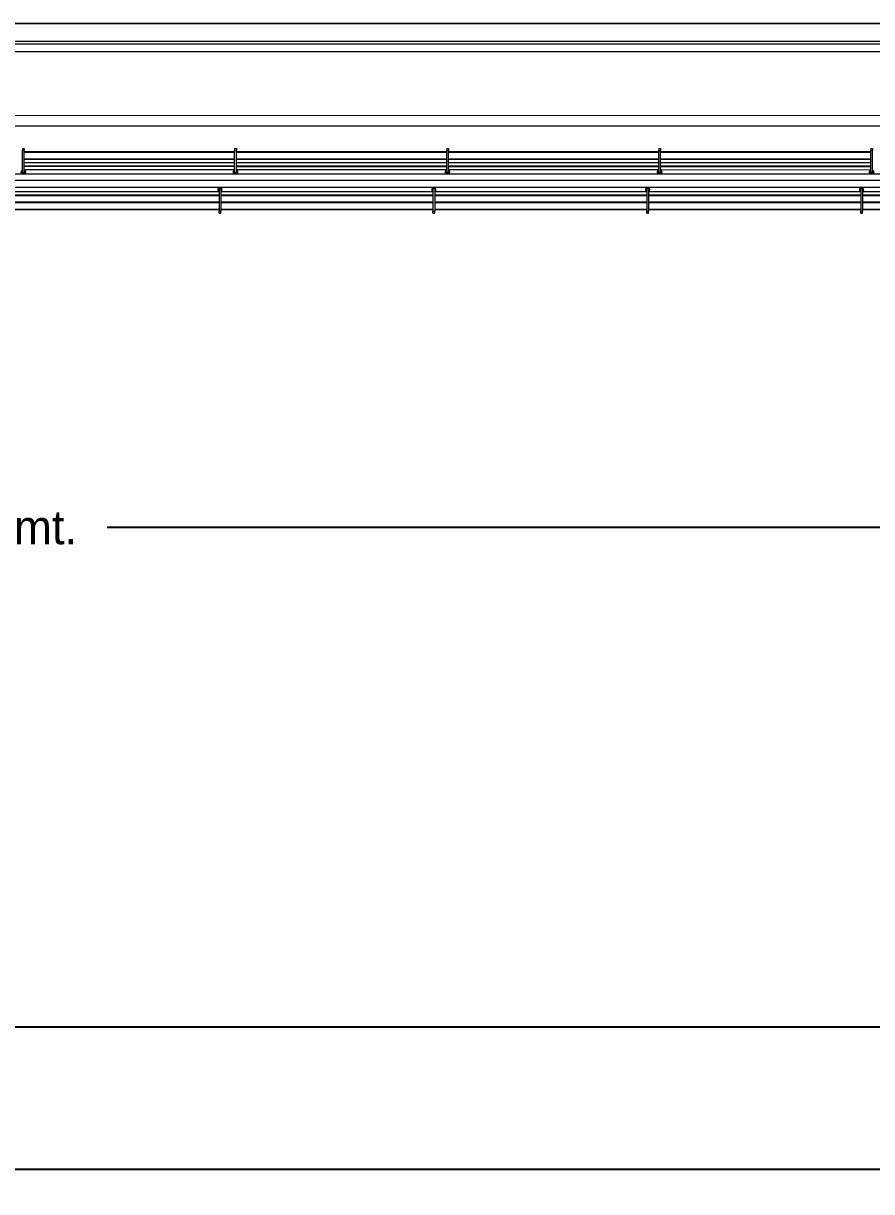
# Model space of a CAD drawing. Header units: metres. Extents: x -55 to 260, y -121 to 64.
# Drawn here: x 41.52 to 53.47, y -115.42 to -98.96 of the extents above; entities that cross this region are included whole.
import ezdxf

# ---------------------------------------------------------------- set-up
doc = ezdxf.new("R2010")
doc.units = ezdxf.units.M
for name, color, linetype, lineweight in [('0-1', 7, 'Continuous', 5), ('31COTAS', 1, 'Continuous', 5), ('46BANQ-1', 253, 'Continuous', 5), ('55BARANDAL-1', 253, 'Continuous', 5), ('70LINEA-1', 254, 'Continuous', 5), ('70LINEA-6', 253, 'Continuous', 5)]:
    doc.layers.add(name, color=color, linetype=linetype, lineweight=lineweight)
doc.dimstyles.get("Standard").update_dxf_attribs({"dimtxt": 0.48, "dimasz": 0.18, "dimexe": 0, "dimexo": 0, "dimgap": 0.09, "dimtad": 0, "dimtih": 1, "dimtoh": 1, "dimdec": 3, "dimzin": 0, "dimdsep": 46, "dimtxsty": 'Standard', "dimcen": 0.09, "dimadec": 0, "dimazin": 0, "dimtfac": 1, "dimtdec": 4, "dimtofl": 0, "dimtmove": 0, "dimatfit": 3, "dimfxl": 1, "dimtolj": 1, "dimtzin": 0, "dimarcsym": 0})

# ---------------------------------------------------------------- blocks, each defined once
blk = doc.blocks.new('Railing - Wire Post - Chainlink 2-V309-A1 _ A700')
at = {"layer": '55BARANDAL-1'}
for p, q in [((-0.331, 0.012), (-0.323, 0.012)), ((-0.331, 0.012), (-0.331, -0.013)), ((-0.323, 0.012), (-0.317, 0.012)), ((-0.317, 0.012), (-0.311, 0.012)), ((-0.311, 0.012), (-0.304, 0.012)), ((-0.304, 0.012), (-0.304, -0.013)), ((0.013, 0.012), (-0.304, 0.012)), ((0.013, -0.013), (0.013, 0.012)), ((-0.331, -0.013), (-0.323, -0.013)), ((-0.323, -0.013), (-0.317, -0.013)), ((-0.317, -0.013), (-0.311, -0.013)), ((-0.311, -0.013), (-0.304, -0.013)), ((0.013, -0.013), (-0.304, -0.013))]:
    blk.add_line(p, q, dxfattribs=at)
for radius, start, end in [(0.0301, 206.3748, 2.2872), (0.0301, 206.3748, 2.2872), (0.0301, 2.2872, 148.7371), (0.0301, 2.2872, 148.7371), (0.0251, 45, 150), (0.0251, 45, 150), (0.0251, 90, 148.3274), (0.0251, 270, 90), (0.0251, 0, 44.9925), (0.0251, 0, 44.9925), (0.0251, 315.0075, 0), (0.0251, 315.0075, 0), (0.0301, 336.2817, 2.2872), (0.0301, 336.2817, 2.2872), (0.0301, 336.2817, 2.2872), (0.0301, 336.2817, 2.2872), (0.0301, 336.2817, 2.2872), (0.0301, 336.2817, 2.2872), (0.0301, 336.2817, 2.2872), (0.0301, 336.2817, 2.2872), (0.0301, 336.2817, 2.2872), (0.0301, 336.2817, 2.2872), (0.0301, 2.2872, 16.9322), (0.0301, 2.2872, 16.9322), (0.0301, 2.2872, 16.9322), (0.0301, 2.2872, 16.9322), (0.0301, 2.2872, 16.9322), (0.0301, 2.2872, 16.9322), (0.0301, 2.2872, 16.9322), (0.0301, 2.2872, 16.9322), (0.0301, 2.2872, 16.9322), (0.0301, 2.2872, 16.9322), (0.0251, 210, 315), (0.0251, 210, 315), (0.0251, 211.6726, 270)]:
    blk.add_arc((0, 0), radius, start, end, dxfattribs=at)
blk = doc.blocks.new('Railing - Wire Post - Chainlink 2-V310-A1 _ A700')
at = {"layer": '55BARANDAL-1'}
for p, q in [((-0.331, 0.012), (-0.323, 0.012)), ((-0.331, 0.012), (-0.331, -0.013)), ((-0.323, 0.012), (-0.317, 0.012)), ((-0.317, 0.012), (-0.311, 0.012)), ((-0.311, 0.012), (-0.304, 0.012)), ((-0.304, 0.012), (-0.304, -0.013)), ((0.013, 0.012), (-0.304, 0.012)), ((0.013, -0.013), (0.013, 0.012)), ((-0.331, -0.013), (-0.323, -0.013)), ((-0.323, -0.013), (-0.317, -0.013)), ((-0.317, -0.013), (-0.311, -0.013)), ((-0.311, -0.013), (-0.304, -0.013)), ((0.013, -0.013), (-0.304, -0.013))]:
    blk.add_line(p, q, dxfattribs=at)
for radius, start, end in [(0.0301, 206.3748, 2.2872), (0.0301, 206.3748, 2.2872), (0.0301, 2.2872, 148.7371), (0.0301, 2.2872, 148.7371), (0.0251, 45, 150), (0.0251, 45, 150), (0.0251, 90, 148.3274), (0.0251, 270, 90), (0.0251, 0, 44.9925), (0.0251, 0, 44.9925), (0.0251, 315.0075, 0), (0.0251, 315.0075, 0), (0.0301, 336.2062, 2.2872), (0.0301, 336.2062, 2.2872), (0.0301, 336.2062, 2.2872), (0.0301, 336.2062, 2.2872), (0.0301, 336.2062, 2.2872), (0.0301, 336.2062, 2.2872), (0.0301, 336.2062, 2.2872), (0.0301, 336.2062, 2.2872), (0.0301, 336.2062, 2.2872), (0.0301, 336.2062, 2.2872), (0.0301, 2.2872, 16.9322), (0.0301, 2.2872, 16.9322), (0.0301, 2.2872, 16.9322), (0.0301, 2.2872, 16.9322), (0.0301, 2.2872, 16.9322), (0.0301, 2.2872, 16.9322), (0.0301, 2.2872, 16.9322), (0.0301, 2.2872, 16.9322), (0.0301, 2.2872, 16.9322), (0.0301, 2.2872, 16.9322), (0.0251, 210, 315), (0.0251, 210, 315), (0.0251, 211.6726, 270)]:
    blk.add_arc((0, 0), radius, start, end, dxfattribs=at)
blk = doc.blocks.new('Railing - Wire Post - Chainlink 2-V311-A1 _ A700')
at = {"layer": '55BARANDAL-1'}
for p, q in [((-0.331, 0.012), (-0.323, 0.012)), ((-0.331, 0.012), (-0.331, -0.013)), ((-0.323, 0.012), (-0.317, 0.012)), ((-0.317, 0.012), (-0.311, 0.012)), ((-0.311, 0.012), (-0.304, 0.012)), ((-0.304, 0.012), (-0.304, -0.013)), ((0.013, 0.012), (-0.304, 0.012)), ((0.013, -0.013), (0.013, 0.012)), ((-0.331, -0.013), (-0.323, -0.013)), ((-0.323, -0.013), (-0.317, -0.013)), ((-0.317, -0.013), (-0.311, -0.013)), ((-0.311, -0.013), (-0.304, -0.013)), ((0.013, -0.013), (-0.304, -0.013))]:
    blk.add_line(p, q, dxfattribs=at)
for radius, start, end in [(0.0301, 206.3748, 2.2872), (0.0301, 206.3748, 2.2872), (0.0301, 2.2872, 148.7371), (0.0301, 2.2872, 148.7371), (0.0251, 45, 150), (0.0251, 45, 150), (0.0251, 90, 148.3274), (0.0251, 270, 90), (0.0251, 0, 44.9925), (0.0251, 0, 44.9925), (0.0251, 315.0075, 0), (0.0251, 315.0075, 0), (0.0301, 336.1308, 2.2872), (0.0301, 336.1308, 2.2872), (0.0301, 336.1308, 2.2872), (0.0301, 336.1308, 2.2872), (0.0301, 336.1308, 2.2872), (0.0301, 336.1308, 2.2872), (0.0301, 336.1308, 2.2872), (0.0301, 336.1308, 2.2872), (0.0301, 336.1308, 2.2872), (0.0301, 336.1308, 2.2872), (0.0301, 2.2872, 16.9322), (0.0301, 2.2872, 16.9322), (0.0301, 2.2872, 16.9322), (0.0301, 2.2872, 16.9322), (0.0301, 2.2872, 16.9322), (0.0301, 2.2872, 16.9322), (0.0301, 2.2872, 16.9322), (0.0301, 2.2872, 16.9322), (0.0301, 2.2872, 16.9322), (0.0301, 2.2872, 16.9322), (0.0251, 210, 315), (0.0251, 210, 315), (0.0251, 211.6726, 270)]:
    blk.add_arc((0, 0), radius, start, end, dxfattribs=at)
blk = doc.blocks.new('Railing - Wire Post - Chainlink 2-V312-A1 _ A700')
at = {"layer": '55BARANDAL-1'}
for p, q in [((-0.331, 0.012), (-0.323, 0.012)), ((-0.331, 0.012), (-0.331, -0.013)), ((-0.323, 0.012), (-0.317, 0.012)), ((-0.317, 0.012), (-0.311, 0.012)), ((-0.311, 0.012), (-0.304, 0.012)), ((-0.304, 0.012), (-0.304, -0.013)), ((0.013, 0.012), (-0.304, 0.012)), ((0.013, -0.013), (0.013, 0.012)), ((-0.331, -0.013), (-0.323, -0.013)), ((-0.323, -0.013), (-0.317, -0.013)), ((-0.317, -0.013), (-0.311, -0.013)), ((-0.311, -0.013), (-0.304, -0.013)), ((0.013, -0.013), (-0.304, -0.013))]:
    blk.add_line(p, q, dxfattribs=at)
for radius, start, end in [(0.0301, 206.3748, 2.2872), (0.0301, 206.3748, 2.2872), (0.0301, 2.2872, 148.7371), (0.0301, 2.2872, 148.7371), (0.0251, 45, 150), (0.0251, 45, 150), (0.0251, 90, 148.3274), (0.0251, 270, 90), (0.0251, 0, 44.9925), (0.0251, 0, 44.9925), (0.0251, 315.0075, 0), (0.0251, 315.0075, 0), (0.0301, 336.0553, 2.2872), (0.0301, 336.0553, 2.2872), (0.0301, 336.0553, 2.2872), (0.0301, 336.0553, 2.2872), (0.0301, 336.0553, 2.2872), (0.0301, 336.0553, 2.2872), (0.0301, 336.0553, 2.2872), (0.0301, 336.0553, 2.2872), (0.0301, 336.0553, 2.2872), (0.0301, 336.0553, 2.2872), (0.0301, 2.2872, 16.9322), (0.0301, 2.2872, 16.9322), (0.0301, 2.2872, 16.9322), (0.0301, 2.2872, 16.9322), (0.0301, 2.2872, 16.9322), (0.0301, 2.2872, 16.9322), (0.0301, 2.2872, 16.9322), (0.0301, 2.2872, 16.9322), (0.0301, 2.2872, 16.9322), (0.0301, 2.2872, 16.9322), (0.0251, 210, 315), (0.0251, 210, 315), (0.0251, 211.6726, 270)]:
    blk.add_arc((0, 0), radius, start, end, dxfattribs=at)
blk = doc.blocks.new('Railing - Railing-8511726-A1 _ A700')
at = {"layer": '55BARANDAL-1'}
for p, q in [((240.175, -101.274), (20.175, -101.274)), ((41.284, -101.329), (44.272, -101.329)), ((44.272, -101.38), (41.284, -101.38)), ((41.284, -101.384), (44.272, -101.384)), ((44.297, -101.329), (47.286, -101.329)), ((47.286, -101.38), (44.297, -101.38)), ((44.297, -101.384), (47.286, -101.384)), ((47.311, -101.329), (50.3, -101.329)), ((50.3, -101.38), (47.311, -101.38)), ((47.311, -101.384), (50.3, -101.384)), ((50.325, -101.329), (53.314, -101.329)), ((53.314, -101.38), (50.325, -101.38)), ((50.325, -101.384), (53.314, -101.384)), ((53.339, -101.329), (56.327, -101.329)), ((56.327, -101.38), (53.339, -101.38)), ((53.339, -101.384), (56.327, -101.384)), ((44.272, -101.48), (41.284, -101.48)), ((41.284, -101.484), (44.272, -101.484)), ((47.286, -101.48), (44.297, -101.48)), ((44.297, -101.484), (47.286, -101.484)), ((50.3, -101.48), (47.311, -101.48)), ((47.311, -101.484), (50.3, -101.484)), ((53.314, -101.48), (50.325, -101.48)), ((50.325, -101.484), (53.314, -101.484)), ((56.327, -101.48), (53.339, -101.48)), ((53.339, -101.484), (56.327, -101.484)), ((44.272, -101.58), (41.284, -101.58)), ((41.284, -101.584), (44.272, -101.584)), ((47.286, -101.58), (44.297, -101.58)), ((44.297, -101.584), (47.286, -101.584)), ((50.3, -101.58), (47.311, -101.58)), ((47.311, -101.584), (50.3, -101.584)), ((53.314, -101.58), (50.325, -101.58)), ((50.325, -101.584), (53.314, -101.584)), ((56.327, -101.58), (53.339, -101.58)), ((53.339, -101.584), (56.327, -101.584))]:
    blk.add_line(p, q, dxfattribs=at)
at = {"rotation": 90}
for name, p in [('Railing - Wire Post - Chainlink 2-V309-A1 _ A700', (44.285, -101.302)), ('Railing - Wire Post - Chainlink 2-V310-A1 _ A700', (47.299, -101.302)), ('Railing - Wire Post - Chainlink 2-V311-A1 _ A700', (50.312, -101.302)), ('Railing - Wire Post - Chainlink 2-V312-A1 _ A700', (53.326, -101.302))]:
    blk.add_blockref(name, p, dxfattribs=at)
blk = doc.blocks.new('Practice Rain Ditch - Practice Rain Ditch-8556337-A1 _ A700')
at = {"layer": '70LINEA-1'}
for p, q in [((20.175, -99.21), (191.593, -99.212)), ((191.593, -99.227), (20.175, -99.258)), ((191.593, -99.362), (20.175, -99.36)), ((195.315, -100.262), (20.175, -100.26)), ((195.315, -100.412), (20.175, -100.41))]:
    blk.add_line(p, q, dxfattribs=at)
blk = doc.blocks.new('Railing - Wire Post - Chainlink 2-V359-A1 _ A700')
at = {"layer": '55BARANDAL-1'}
for p, q in [((-0.331, 0.012), (-0.317, 0.012)), ((-0.331, 0.012), (-0.331, -0.013)), ((-0.317, 0.012), (-0.311, 0.012)), ((-0.311, 0.012), (-0.304, 0.012)), ((-0.304, 0.012), (-0.304, -0.013)), ((0.013, 0.012), (-0.304, 0.012)), ((0.013, -0.013), (0.013, 0.012)), ((-0.331, -0.013), (-0.317, -0.013)), ((-0.317, -0.013), (-0.311, -0.013)), ((-0.311, -0.013), (-0.304, -0.013)), ((0.013, -0.013), (-0.304, -0.013))]:
    blk.add_line(p, q, dxfattribs=at)
for radius, start, end in [(0.0301, 206.3748, 2.2872), (0.0301, 206.3748, 2.2872), (0.0301, 2.2872, 148.7371), (0.0301, 2.2872, 148.7371), (0.0251, 0, 150), (0.0251, 0, 150), (0.0251, 210, 0), (0.0251, 210, 0), (0.0251, 90, 148.3274), (0.0251, 270, 90), (0.0301, 335.3205, 2.2872), (0.0301, 335.3205, 2.2872), (0.0301, 335.3205, 2.2872), (0.0301, 335.3205, 2.2872), (0.0301, 335.3205, 2.2872), (0.0301, 335.3205, 2.2872), (0.0301, 335.3205, 2.2872), (0.0301, 335.3205, 2.2872), (0.0301, 335.3205, 2.2872), (0.0301, 2.2872, 16.9322), (0.0301, 2.2872, 16.9322), (0.0301, 2.2872, 16.9322), (0.0301, 2.2872, 16.9322), (0.0301, 2.2872, 16.9322), (0.0301, 2.2872, 16.9322), (0.0301, 2.2872, 16.9322), (0.0301, 2.2872, 16.9322), (0.0301, 2.2872, 16.9322), (0.0251, 211.6726, 270)]:
    blk.add_arc((0, 0), radius, start, end, dxfattribs=at)
blk = doc.blocks.new('Railing - Wire Post - Chainlink 2-V360-A1 _ A700')
at = {"layer": '55BARANDAL-1'}
for p, q in [((-0.331, 0.012), (-0.317, 0.012)), ((-0.331, 0.012), (-0.331, -0.013)), ((-0.317, 0.012), (-0.311, 0.012)), ((-0.311, 0.012), (-0.304, 0.012)), ((-0.304, 0.012), (-0.304, -0.013)), ((0.013, 0.012), (-0.304, 0.012)), ((0.013, -0.013), (0.013, 0.012)), ((-0.331, -0.013), (-0.317, -0.013)), ((-0.317, -0.013), (-0.311, -0.013)), ((-0.311, -0.013), (-0.304, -0.013)), ((0.013, -0.013), (-0.304, -0.013))]:
    blk.add_line(p, q, dxfattribs=at)
for radius, start, end in [(0.0301, 206.3748, 2.2872), (0.0301, 206.3748, 2.2872), (0.0301, 2.2872, 148.7371), (0.0301, 2.2872, 148.7371), (0.0251, 0, 150), (0.0251, 0, 150), (0.0251, 210, 0), (0.0251, 210, 0), (0.0251, 90, 148.3274), (0.0251, 270, 90), (0.0301, 335.2579, 2.2872), (0.0301, 335.2579, 2.2872), (0.0301, 335.2579, 2.2872), (0.0301, 335.2579, 2.2872), (0.0301, 335.2579, 2.2872), (0.0301, 335.2579, 2.2872), (0.0301, 335.2579, 2.2872), (0.0301, 335.2579, 2.2872), (0.0301, 335.2579, 2.2872), (0.0301, 2.2872, 16.9322), (0.0301, 2.2872, 16.9322), (0.0301, 2.2872, 16.9322), (0.0301, 2.2872, 16.9322), (0.0301, 2.2872, 16.9322), (0.0301, 2.2872, 16.9322), (0.0301, 2.2872, 16.9322), (0.0301, 2.2872, 16.9322), (0.0301, 2.2872, 16.9322), (0.0251, 211.6726, 270)]:
    blk.add_arc((0, 0), radius, start, end, dxfattribs=at)
blk = doc.blocks.new('Railing - Wire Post - Chainlink 2-V361-A1 _ A700')
at = {"layer": '55BARANDAL-1'}
for p, q in [((-0.331, 0.012), (-0.317, 0.012)), ((-0.331, 0.012), (-0.331, -0.013)), ((-0.317, 0.012), (-0.311, 0.012)), ((-0.311, 0.012), (-0.304, 0.012)), ((-0.304, 0.012), (-0.304, -0.013)), ((0.013, 0.012), (-0.304, 0.012)), ((0.013, -0.013), (0.013, 0.012)), ((-0.331, -0.013), (-0.317, -0.013)), ((-0.317, -0.013), (-0.311, -0.013)), ((-0.311, -0.013), (-0.304, -0.013)), ((0.013, -0.013), (-0.304, -0.013))]:
    blk.add_line(p, q, dxfattribs=at)
for radius, start, end in [(0.0301, 206.3748, 2.2872), (0.0301, 206.3748, 2.2872), (0.0301, 2.2872, 148.7371), (0.0301, 2.2872, 148.7371), (0.0251, 0, 150), (0.0251, 0, 150), (0.0251, 210, 0), (0.0251, 210, 0), (0.0251, 90, 148.3274), (0.0251, 270, 90), (0.0301, 335.1953, 2.2872), (0.0301, 335.1953, 2.2872), (0.0301, 335.1953, 2.2872), (0.0301, 335.1953, 2.2872), (0.0301, 335.1953, 2.2872), (0.0301, 335.1953, 2.2872), (0.0301, 335.1953, 2.2872), (0.0301, 335.1953, 2.2872), (0.0301, 335.1953, 2.2872), (0.0301, 2.2872, 16.9322), (0.0301, 2.2872, 16.9322), (0.0301, 2.2872, 16.9322), (0.0301, 2.2872, 16.9322), (0.0301, 2.2872, 16.9322), (0.0301, 2.2872, 16.9322), (0.0301, 2.2872, 16.9322), (0.0301, 2.2872, 16.9322), (0.0301, 2.2872, 16.9322), (0.0251, 211.6726, 270)]:
    blk.add_arc((0, 0), radius, start, end, dxfattribs=at)
blk = doc.blocks.new('Railing - Wire Post - Chainlink 2-V362-A1 _ A700')
at = {"layer": '55BARANDAL-1'}
for p, q in [((-0.331, 0.012), (-0.317, 0.012)), ((-0.331, 0.012), (-0.331, -0.013)), ((-0.317, 0.012), (-0.311, 0.012)), ((-0.311, 0.012), (-0.304, 0.012)), ((-0.304, 0.012), (-0.304, -0.013)), ((0.013, 0.012), (-0.304, 0.012)), ((0.013, -0.013), (0.013, 0.012)), ((-0.331, -0.013), (-0.317, -0.013)), ((-0.317, -0.013), (-0.311, -0.013)), ((-0.311, -0.013), (-0.304, -0.013)), ((0.013, -0.013), (-0.304, -0.013))]:
    blk.add_line(p, q, dxfattribs=at)
for radius, start, end in [(0.0301, 206.3748, 2.2872), (0.0301, 206.3748, 2.2872), (0.0301, 2.2872, 148.7371), (0.0301, 2.2872, 148.7371), (0.0251, 0, 150), (0.0251, 0, 150), (0.0251, 210, 0), (0.0251, 90, 148.3274), (0.0251, 270, 90), (0.0251, 345, 0), (0.0301, 333.9395, 2.2872), (0.0301, 333.9395, 2.2872), (0.0301, 333.9395, 2.2872), (0.0301, 333.9395, 2.2872), (0.0301, 333.9395, 2.2872), (0.0301, 333.9395, 2.2872), (0.0301, 333.9395, 2.2872), (0.0301, 333.9395, 2.2872), (0.0301, 333.9395, 2.2872), (0.0301, 2.2872, 16.9322), (0.0301, 2.2872, 16.9322), (0.0301, 2.2872, 16.9322), (0.0301, 2.2872, 16.9322), (0.0301, 2.2872, 16.9322), (0.0301, 2.2872, 16.9322), (0.0301, 2.2872, 16.9322), (0.0301, 2.2872, 16.9322), (0.0301, 2.2872, 16.9322), (0.0251, 210, 330), (0.0251, 211.6726, 270)]:
    blk.add_arc((0, 0), radius, start, end, dxfattribs=at)
blk = doc.blocks.new('Railing - Wire Post - Chainlink 2-V363-A1 _ A700')
at = {"layer": '55BARANDAL-1'}
for p, q in [((-0.331, 0.012), (-0.317, 0.012)), ((-0.331, 0.012), (-0.331, -0.013)), ((-0.317, 0.012), (-0.311, 0.012)), ((-0.311, 0.012), (-0.304, 0.012)), ((-0.304, 0.012), (-0.304, -0.013)), ((0.013, 0.012), (-0.304, 0.012)), ((0.013, -0.013), (0.013, 0.012)), ((-0.331, -0.013), (-0.317, -0.013)), ((-0.317, -0.013), (-0.311, -0.013)), ((-0.311, -0.013), (-0.304, -0.013)), ((0.013, -0.013), (-0.304, -0.013))]:
    blk.add_line(p, q, dxfattribs=at)
for radius, start, end in [(0.0301, 206.3748, 2.2872), (0.0301, 206.3748, 2.2872), (0.0301, 2.2872, 148.7371), (0.0301, 2.2872, 148.7371), (0.0251, 0, 150), (0.0251, 0, 150), (0.0251, 210, 0), (0.0251, 210, 0), (0.0251, 90, 148.3274), (0.0251, 270, 90), (0.0301, 335.0701, 2.2872), (0.0301, 335.0701, 2.2872), (0.0301, 335.0701, 2.2872), (0.0301, 335.0701, 2.2872), (0.0301, 335.0701, 2.2872), (0.0301, 335.0701, 2.2872), (0.0301, 335.0701, 2.2872), (0.0301, 335.0701, 2.2872), (0.0301, 335.0701, 2.2872), (0.0301, 2.2872, 16.9322), (0.0301, 2.2872, 16.9322), (0.0301, 2.2872, 16.9322), (0.0301, 2.2872, 16.9322), (0.0301, 2.2872, 16.9322), (0.0301, 2.2872, 16.9322), (0.0301, 2.2872, 16.9322), (0.0301, 2.2872, 16.9322), (0.0301, 2.2872, 16.9322), (0.0251, 211.6726, 270)]:
    blk.add_arc((0, 0), radius, start, end, dxfattribs=at)
blk = doc.blocks.new('Railing - Railing-8574736-A1 _ A700')
at = {"layer": '55BARANDAL-1'}
for p, q in [((44.491, -100.771), (41.528, -100.77)), ((41.528, -100.774), (44.491, -100.775)), ((44.491, -100.871), (41.528, -100.87)), ((41.528, -100.874), (44.491, -100.875)), ((47.479, -100.771), (44.516, -100.771)), ((44.516, -100.775), (47.479, -100.775)), ((47.479, -100.871), (44.516, -100.871)), ((44.516, -100.875), (47.479, -100.875)), ((50.467, -100.771), (47.504, -100.771)), ((47.504, -100.775), (50.467, -100.775)), ((50.467, -100.871), (47.504, -100.871)), ((47.504, -100.875), (50.467, -100.875)), ((53.455, -100.771), (50.492, -100.771)), ((50.492, -100.775), (53.455, -100.775)), ((53.455, -100.871), (50.492, -100.871)), ((50.492, -100.875), (53.455, -100.875)), ((44.491, -100.971), (41.528, -100.97)), ((41.528, -100.974), (44.491, -100.975)), ((44.491, -101.025), (41.528, -101.025)), ((47.479, -100.971), (44.516, -100.971)), ((44.516, -100.975), (47.479, -100.975)), ((47.479, -101.025), (44.516, -101.025)), ((50.467, -100.971), (47.504, -100.971)), ((47.504, -100.975), (50.467, -100.975)), ((50.467, -101.025), (47.504, -101.025)), ((53.455, -100.971), (50.492, -100.971)), ((50.492, -100.975), (53.455, -100.975)), ((53.455, -101.026), (50.492, -101.025)), ((-33.162, -101.076), (229.742, -101.091))]:
    blk.add_line(p, q, dxfattribs=at)
at = {"extrusion": (0, 0, -1), "zscale": -1, "rotation": 270.0033261339385}
for name, p in [('Railing - Wire Post - Chainlink 2-V359-A1 _ A700', (-41.515, -101.052)), ('Railing - Wire Post - Chainlink 2-V360-A1 _ A700', (-44.504, -101.053)), ('Railing - Wire Post - Chainlink 2-V361-A1 _ A700', (-47.492, -101.053)), ('Railing - Wire Post - Chainlink 2-V362-A1 _ A700', (-50.48, -101.053)), ('Railing - Wire Post - Chainlink 2-V363-A1 _ A700', (-53.468, -101.053))]:
    blk.add_blockref(name, p, dxfattribs=at)
blk = doc.blocks.new('22011_AR_rvt-1-A1 _ A700')
at = {"layer": '46BANQ-1'}
for p, q in [((50.172, -98.96), (40.172, -98.96)), ((60.172, -98.96), (50.172, -98.96))]:
    blk.add_line(p, q, dxfattribs=at)
at = {"layer": '70LINEA-1'}
for p, q in [((20.175, -98.96), (191.589, -98.96)), ((41.528, -100.921), (44.491, -100.922)), ((44.516, -100.922), (47.479, -100.922)), ((47.504, -100.922), (50.467, -100.922)), ((50.492, -100.922), (53.455, -100.922)), ((195.535, -101.184), (20.175, -101.174))]:
    blk.add_line(p, q, dxfattribs=at)
at = {"layer": '55BARANDAL-1'}
for name in ['Railing - Railing-8574736-A1 _ A700', 'Railing - Railing-8511726-A1 _ A700']:
    blk.add_blockref(name, (0, 0), dxfattribs=at)
at = {"layer": '70LINEA-6'}
blk.add_blockref('Practice Rain Ditch - Practice Rain Ditch-8556337-A1 _ A700', (0, 0), dxfattribs=at)
blk = doc.blocks.new('Railing - Wire Post - Chainlink 2-V680-A1 _ A700')
at = {"layer": '55BARANDAL-1'}
for p, q in [((-0.331, 0.012), (-0.317, 0.012)), ((-0.331, 0.012), (-0.331, -0.013)), ((-0.317, 0.012), (-0.311, 0.012)), ((-0.311, 0.012), (-0.304, 0.012)), ((-0.304, 0.012), (-0.304, -0.013)), ((0.013, 0.012), (-0.304, 0.012)), ((0.013, -0.013), (0.013, 0.012)), ((-0.331, -0.013), (-0.317, -0.013)), ((-0.317, -0.013), (-0.311, -0.013)), ((-0.311, -0.013), (-0.304, -0.013)), ((0.013, -0.013), (-0.304, -0.013))]:
    blk.add_line(p, q, dxfattribs=at)
for radius, start, end in [(0.0301, 206.3748, 2.2872), (0.0301, 206.3748, 2.2872), (0.0301, 2.2872, 148.7371), (0.0301, 2.2872, 148.7371), (0.0251, 45, 150), (0.0251, 45, 150), (0.0251, 90, 148.3274), (0.0251, 270, 90), (0.0251, 0, 44.9925), (0.0251, 0, 44.9925), (0.0251, 315.0075, 0), (0.0251, 315.0075, 0), (0.0301, 336.2817, 2.2872), (0.0301, 336.2817, 2.2872), (0.0301, 336.2817, 2.2872), (0.0301, 336.2817, 2.2872), (0.0301, 336.2817, 2.2872), (0.0301, 336.2817, 2.2872), (0.0301, 336.2817, 2.2872), (0.0301, 336.2817, 2.2872), (0.0301, 336.2817, 2.2872), (0.0301, 336.2817, 2.2872), (0.0301, 2.2872, 16.9322), (0.0301, 2.2872, 16.9322), (0.0301, 2.2872, 16.9322), (0.0301, 2.2872, 16.9322), (0.0301, 2.2872, 16.9322), (0.0301, 2.2872, 16.9322), (0.0301, 2.2872, 16.9322), (0.0301, 2.2872, 16.9322), (0.0301, 2.2872, 16.9322), (0.0301, 2.2872, 16.9322), (0.0251, 210, 315), (0.0251, 210, 315), (0.0251, 211.6726, 270)]:
    blk.add_arc((0, 0), radius, start, end, dxfattribs=at)
blk = doc.blocks.new('Railing - Wire Post - Chainlink 2-V681-A1 _ A700')
at = {"layer": '55BARANDAL-1'}
for p, q in [((-0.331, 0.012), (-0.317, 0.012)), ((-0.331, 0.012), (-0.331, -0.013)), ((-0.317, 0.012), (-0.311, 0.012)), ((-0.311, 0.012), (-0.304, 0.012)), ((-0.304, 0.012), (-0.304, -0.013)), ((0.013, 0.012), (-0.304, 0.012)), ((0.013, -0.013), (0.013, 0.012)), ((-0.331, -0.013), (-0.317, -0.013)), ((-0.317, -0.013), (-0.311, -0.013)), ((-0.311, -0.013), (-0.304, -0.013)), ((0.013, -0.013), (-0.304, -0.013))]:
    blk.add_line(p, q, dxfattribs=at)
for radius, start, end in [(0.0301, 206.3748, 2.2872), (0.0301, 206.3748, 2.2872), (0.0301, 2.2872, 148.7371), (0.0301, 2.2872, 148.7371), (0.0251, 45, 150), (0.0251, 45, 150), (0.0251, 90, 148.3274), (0.0251, 270, 90), (0.0251, 0, 44.9925), (0.0251, 0, 44.9925), (0.0251, 315.0075, 0), (0.0251, 315.0075, 0), (0.0301, 336.2062, 2.2872), (0.0301, 336.2062, 2.2872), (0.0301, 336.2062, 2.2872), (0.0301, 336.2062, 2.2872), (0.0301, 336.2062, 2.2872), (0.0301, 336.2062, 2.2872), (0.0301, 336.2062, 2.2872), (0.0301, 336.2062, 2.2872), (0.0301, 336.2062, 2.2872), (0.0301, 336.2062, 2.2872), (0.0301, 2.2872, 16.9322), (0.0301, 2.2872, 16.9322), (0.0301, 2.2872, 16.9322), (0.0301, 2.2872, 16.9322), (0.0301, 2.2872, 16.9322), (0.0301, 2.2872, 16.9322), (0.0301, 2.2872, 16.9322), (0.0301, 2.2872, 16.9322), (0.0301, 2.2872, 16.9322), (0.0301, 2.2872, 16.9322), (0.0251, 210, 315), (0.0251, 210, 315), (0.0251, 211.6726, 270)]:
    blk.add_arc((0, 0), radius, start, end, dxfattribs=at)
blk = doc.blocks.new('Railing - Wire Post - Chainlink 2-V682-A1 _ A700')
at = {"layer": '55BARANDAL-1'}
for p, q in [((-0.331, 0.012), (-0.317, 0.012)), ((-0.331, 0.012), (-0.331, -0.013)), ((-0.317, 0.012), (-0.311, 0.012)), ((-0.311, 0.012), (-0.304, 0.012)), ((-0.304, 0.012), (-0.304, -0.013)), ((0.013, 0.012), (-0.304, 0.012)), ((0.013, -0.013), (0.013, 0.012)), ((-0.331, -0.013), (-0.317, -0.013)), ((-0.317, -0.013), (-0.311, -0.013)), ((-0.311, -0.013), (-0.304, -0.013)), ((0.013, -0.013), (-0.304, -0.013))]:
    blk.add_line(p, q, dxfattribs=at)
for radius, start, end in [(0.0301, 206.3748, 2.2872), (0.0301, 206.3748, 2.2872), (0.0301, 2.2872, 148.7371), (0.0301, 2.2872, 148.7371), (0.0251, 45, 150), (0.0251, 45, 150), (0.0251, 90, 148.3274), (0.0251, 270, 90), (0.0251, 0, 44.9925), (0.0251, 0, 44.9925), (0.0251, 315.0075, 0), (0.0251, 315.0075, 0), (0.0301, 336.1308, 2.2872), (0.0301, 336.1308, 2.2872), (0.0301, 336.1308, 2.2872), (0.0301, 336.1308, 2.2872), (0.0301, 336.1308, 2.2872), (0.0301, 336.1308, 2.2872), (0.0301, 336.1308, 2.2872), (0.0301, 336.1308, 2.2872), (0.0301, 336.1308, 2.2872), (0.0301, 336.1308, 2.2872), (0.0301, 2.2872, 16.9322), (0.0301, 2.2872, 16.9322), (0.0301, 2.2872, 16.9322), (0.0301, 2.2872, 16.9322), (0.0301, 2.2872, 16.9322), (0.0301, 2.2872, 16.9322), (0.0301, 2.2872, 16.9322), (0.0301, 2.2872, 16.9322), (0.0301, 2.2872, 16.9322), (0.0301, 2.2872, 16.9322), (0.0251, 210, 315), (0.0251, 210, 315), (0.0251, 211.6726, 270)]:
    blk.add_arc((0, 0), radius, start, end, dxfattribs=at)
blk = doc.blocks.new('Railing - Wire Post - Chainlink 2-V683-A1 _ A700')
at = {"layer": '55BARANDAL-1'}
for p, q in [((-0.331, 0.012), (-0.317, 0.012)), ((-0.331, 0.012), (-0.331, -0.013)), ((-0.317, 0.012), (-0.311, 0.012)), ((-0.311, 0.012), (-0.304, 0.012)), ((-0.304, 0.012), (-0.304, -0.013)), ((0.013, 0.012), (-0.304, 0.012)), ((0.013, -0.013), (0.013, 0.012)), ((-0.331, -0.013), (-0.317, -0.013)), ((-0.317, -0.013), (-0.311, -0.013)), ((-0.311, -0.013), (-0.304, -0.013)), ((0.013, -0.013), (-0.304, -0.013))]:
    blk.add_line(p, q, dxfattribs=at)
for radius, start, end in [(0.0301, 206.3748, 2.2872), (0.0301, 206.3748, 2.2872), (0.0301, 2.2872, 148.7371), (0.0301, 2.2872, 148.7371), (0.0251, 45, 150), (0.0251, 45, 150), (0.0251, 90, 148.3274), (0.0251, 270, 90), (0.0251, 0, 44.9925), (0.0251, 0, 44.9925), (0.0251, 315.0075, 0), (0.0251, 315.0075, 0), (0.0301, 336.0553, 2.2872), (0.0301, 336.0553, 2.2872), (0.0301, 336.0553, 2.2872), (0.0301, 336.0553, 2.2872), (0.0301, 336.0553, 2.2872), (0.0301, 336.0553, 2.2872), (0.0301, 336.0553, 2.2872), (0.0301, 336.0553, 2.2872), (0.0301, 336.0553, 2.2872), (0.0301, 336.0553, 2.2872), (0.0301, 2.2872, 16.9322), (0.0301, 2.2872, 16.9322), (0.0301, 2.2872, 16.9322), (0.0301, 2.2872, 16.9322), (0.0301, 2.2872, 16.9322), (0.0301, 2.2872, 16.9322), (0.0301, 2.2872, 16.9322), (0.0301, 2.2872, 16.9322), (0.0301, 2.2872, 16.9322), (0.0301, 2.2872, 16.9322), (0.0251, 210, 315), (0.0251, 210, 315), (0.0251, 211.6726, 270)]:
    blk.add_arc((0, 0), radius, start, end, dxfattribs=at)
blk = doc.blocks.new('Railing - Railing-V701-A1 _ A700')
at = {"layer": '55BARANDAL-1'}
for p, q in [((240.175, -101.274), (20.175, -101.274)), ((41.284, -101.329), (44.272, -101.329)), ((44.272, -101.38), (41.284, -101.38)), ((41.284, -101.384), (44.272, -101.384)), ((44.297, -101.329), (47.286, -101.329)), ((47.286, -101.38), (44.297, -101.38)), ((44.297, -101.384), (47.286, -101.384)), ((47.311, -101.329), (50.3, -101.329)), ((50.3, -101.38), (47.311, -101.38)), ((47.311, -101.384), (50.3, -101.384)), ((50.325, -101.329), (53.314, -101.329)), ((53.314, -101.38), (50.325, -101.38)), ((50.325, -101.384), (53.314, -101.384)), ((53.339, -101.329), (56.327, -101.329)), ((56.327, -101.38), (53.339, -101.38)), ((53.339, -101.384), (56.327, -101.384)), ((44.272, -101.48), (41.284, -101.48)), ((41.284, -101.484), (44.272, -101.484)), ((47.286, -101.48), (44.297, -101.48)), ((44.297, -101.484), (47.286, -101.484)), ((50.3, -101.48), (47.311, -101.48)), ((47.311, -101.484), (50.3, -101.484)), ((53.314, -101.48), (50.325, -101.48)), ((50.325, -101.484), (53.314, -101.484)), ((56.327, -101.48), (53.339, -101.48)), ((53.339, -101.484), (56.327, -101.484)), ((44.272, -101.58), (41.284, -101.58)), ((41.284, -101.584), (44.272, -101.584)), ((47.286, -101.58), (44.297, -101.58)), ((44.297, -101.584), (47.286, -101.584)), ((50.3, -101.58), (47.311, -101.58)), ((47.311, -101.584), (50.3, -101.584)), ((53.314, -101.58), (50.325, -101.58)), ((50.325, -101.584), (53.314, -101.584)), ((56.327, -101.58), (53.339, -101.58)), ((53.339, -101.584), (56.327, -101.584))]:
    blk.add_line(p, q, dxfattribs=at)
at = {"rotation": 90}
for name, p in [('Railing - Wire Post - Chainlink 2-V680-A1 _ A700', (44.285, -101.302)), ('Railing - Wire Post - Chainlink 2-V681-A1 _ A700', (47.299, -101.302)), ('Railing - Wire Post - Chainlink 2-V682-A1 _ A700', (50.312, -101.302)), ('Railing - Wire Post - Chainlink 2-V683-A1 _ A700', (53.326, -101.302))]:
    blk.add_blockref(name, p, dxfattribs=at)
blk = doc.blocks.new('Practice Rain Ditch - Practice Rain Ditch-V706-A1 _ A700')
at = {"layer": '70LINEA-1'}
for p, q in [((20.175, -99.21), (191.593, -99.212)), ((191.593, -99.227), (20.175, -99.258)), ((191.593, -99.362), (20.175, -99.36)), ((195.315, -100.262), (20.175, -100.26)), ((195.315, -100.412), (20.175, -100.41))]:
    blk.add_line(p, q, dxfattribs=at)
blk = doc.blocks.new('Railing - Wire Post - Chainlink 2-V733-A1 _ A700')
at = {"layer": '55BARANDAL-1'}
for p, q in [((-0.331, 0.012), (-0.323, 0.012)), ((-0.331, 0.012), (-0.331, -0.013)), ((-0.323, 0.012), (-0.317, 0.012)), ((-0.317, 0.012), (-0.311, 0.012)), ((-0.311, 0.012), (-0.304, 0.012)), ((-0.304, 0.012), (-0.304, -0.013)), ((0.013, 0.012), (-0.304, 0.012)), ((0.013, -0.013), (0.013, 0.012)), ((-0.331, -0.013), (-0.323, -0.013)), ((-0.323, -0.013), (-0.317, -0.013)), ((-0.317, -0.013), (-0.311, -0.013)), ((-0.311, -0.013), (-0.304, -0.013)), ((0.013, -0.013), (-0.304, -0.013))]:
    blk.add_line(p, q, dxfattribs=at)
for radius, start, end in [(0.0301, 206.3748, 2.2872), (0.0301, 206.3748, 2.2872), (0.0301, 2.2872, 148.7371), (0.0301, 2.2872, 148.7371), (0.0251, 0, 150), (0.0251, 0, 150), (0.0251, 210, 0), (0.0251, 210, 0), (0.0251, 90, 148.3274), (0.0251, 270, 90), (0.0301, 335.3205, 2.2872), (0.0301, 335.3205, 2.2872), (0.0301, 335.3205, 2.2872), (0.0301, 335.3205, 2.2872), (0.0301, 335.3205, 2.2872), (0.0301, 335.3205, 2.2872), (0.0301, 335.3205, 2.2872), (0.0301, 335.3205, 2.2872), (0.0301, 335.3205, 2.2872), (0.0301, 2.2872, 16.9322), (0.0301, 2.2872, 16.9322), (0.0301, 2.2872, 16.9322), (0.0301, 2.2872, 16.9322), (0.0301, 2.2872, 16.9322), (0.0301, 2.2872, 16.9322), (0.0301, 2.2872, 16.9322), (0.0301, 2.2872, 16.9322), (0.0301, 2.2872, 16.9322), (0.0251, 211.6726, 270)]:
    blk.add_arc((0, 0), radius, start, end, dxfattribs=at)
blk = doc.blocks.new('Railing - Wire Post - Chainlink 2-V734-A1 _ A700')
at = {"layer": '55BARANDAL-1'}
for p, q in [((-0.331, 0.012), (-0.323, 0.012)), ((-0.331, 0.012), (-0.331, -0.013)), ((-0.323, 0.012), (-0.317, 0.012)), ((-0.317, 0.012), (-0.311, 0.012)), ((-0.311, 0.012), (-0.304, 0.012)), ((-0.304, 0.012), (-0.304, -0.013)), ((0.013, 0.012), (-0.304, 0.012)), ((0.013, -0.013), (0.013, 0.012)), ((-0.331, -0.013), (-0.323, -0.013)), ((-0.323, -0.013), (-0.317, -0.013)), ((-0.317, -0.013), (-0.311, -0.013)), ((-0.311, -0.013), (-0.304, -0.013)), ((0.013, -0.013), (-0.304, -0.013))]:
    blk.add_line(p, q, dxfattribs=at)
for radius, start, end in [(0.0301, 206.3748, 2.2872), (0.0301, 206.3748, 2.2872), (0.0301, 2.2872, 148.7371), (0.0301, 2.2872, 148.7371), (0.0251, 0, 150), (0.0251, 0, 150), (0.0251, 210, 0), (0.0251, 210, 0), (0.0251, 90, 148.3274), (0.0251, 270, 90), (0.0301, 335.2579, 2.2872), (0.0301, 335.2579, 2.2872), (0.0301, 335.2579, 2.2872), (0.0301, 335.2579, 2.2872), (0.0301, 335.2579, 2.2872), (0.0301, 335.2579, 2.2872), (0.0301, 335.2579, 2.2872), (0.0301, 335.2579, 2.2872), (0.0301, 335.2579, 2.2872), (0.0301, 2.2872, 16.9322), (0.0301, 2.2872, 16.9322), (0.0301, 2.2872, 16.9322), (0.0301, 2.2872, 16.9322), (0.0301, 2.2872, 16.9322), (0.0301, 2.2872, 16.9322), (0.0301, 2.2872, 16.9322), (0.0301, 2.2872, 16.9322), (0.0301, 2.2872, 16.9322), (0.0251, 211.6726, 270)]:
    blk.add_arc((0, 0), radius, start, end, dxfattribs=at)
blk = doc.blocks.new('Railing - Wire Post - Chainlink 2-V735-A1 _ A700')
at = {"layer": '55BARANDAL-1'}
for p, q in [((-0.331, 0.012), (-0.323, 0.012)), ((-0.331, 0.012), (-0.331, -0.013)), ((-0.323, 0.012), (-0.317, 0.012)), ((-0.317, 0.012), (-0.311, 0.012)), ((-0.311, 0.012), (-0.304, 0.012)), ((-0.304, 0.012), (-0.304, -0.013)), ((0.013, 0.012), (-0.304, 0.012)), ((0.013, -0.013), (0.013, 0.012)), ((-0.331, -0.013), (-0.323, -0.013)), ((-0.323, -0.013), (-0.317, -0.013)), ((-0.317, -0.013), (-0.311, -0.013)), ((-0.311, -0.013), (-0.304, -0.013)), ((0.013, -0.013), (-0.304, -0.013))]:
    blk.add_line(p, q, dxfattribs=at)
for radius, start, end in [(0.0301, 206.3748, 2.2872), (0.0301, 206.3748, 2.2872), (0.0301, 2.2872, 148.7371), (0.0301, 2.2872, 148.7371), (0.0251, 0, 150), (0.0251, 0, 150), (0.0251, 210, 0), (0.0251, 210, 0), (0.0251, 90, 148.3274), (0.0251, 270, 90), (0.0301, 335.1953, 2.2872), (0.0301, 335.1953, 2.2872), (0.0301, 335.1953, 2.2872), (0.0301, 335.1953, 2.2872), (0.0301, 335.1953, 2.2872), (0.0301, 335.1953, 2.2872), (0.0301, 335.1953, 2.2872), (0.0301, 335.1953, 2.2872), (0.0301, 335.1953, 2.2872), (0.0301, 2.2872, 16.9322), (0.0301, 2.2872, 16.9322), (0.0301, 2.2872, 16.9322), (0.0301, 2.2872, 16.9322), (0.0301, 2.2872, 16.9322), (0.0301, 2.2872, 16.9322), (0.0301, 2.2872, 16.9322), (0.0301, 2.2872, 16.9322), (0.0301, 2.2872, 16.9322), (0.0251, 211.6726, 270)]:
    blk.add_arc((0, 0), radius, start, end, dxfattribs=at)
blk = doc.blocks.new('Railing - Wire Post - Chainlink 2-V736-A1 _ A700')
at = {"layer": '55BARANDAL-1'}
for p, q in [((-0.331, 0.012), (-0.323, 0.012)), ((-0.331, 0.012), (-0.331, -0.013)), ((-0.323, 0.012), (-0.317, 0.012)), ((-0.317, 0.012), (-0.311, 0.012)), ((-0.311, 0.012), (-0.304, 0.012)), ((-0.304, 0.012), (-0.304, -0.013)), ((0.013, 0.012), (-0.304, 0.012)), ((0.013, -0.013), (0.013, 0.012)), ((-0.331, -0.013), (-0.323, -0.013)), ((-0.323, -0.013), (-0.317, -0.013)), ((-0.317, -0.013), (-0.311, -0.013)), ((-0.311, -0.013), (-0.304, -0.013)), ((0.013, -0.013), (-0.304, -0.013))]:
    blk.add_line(p, q, dxfattribs=at)
for radius, start, end in [(0.0301, 206.3748, 2.2872), (0.0301, 206.3748, 2.2872), (0.0301, 2.2872, 148.7371), (0.0301, 2.2872, 148.7371), (0.0251, 0, 150), (0.0251, 0, 150), (0.0251, 210, 0), (0.0251, 90, 148.3274), (0.0251, 270, 90), (0.0251, 345, 0), (0.0301, 333.9395, 2.2872), (0.0301, 333.9395, 2.2872), (0.0301, 333.9395, 2.2872), (0.0301, 333.9395, 2.2872), (0.0301, 333.9395, 2.2872), (0.0301, 333.9395, 2.2872), (0.0301, 333.9395, 2.2872), (0.0301, 333.9395, 2.2872), (0.0301, 333.9395, 2.2872), (0.0301, 2.2872, 16.9322), (0.0301, 2.2872, 16.9322), (0.0301, 2.2872, 16.9322), (0.0301, 2.2872, 16.9322), (0.0301, 2.2872, 16.9322), (0.0301, 2.2872, 16.9322), (0.0301, 2.2872, 16.9322), (0.0301, 2.2872, 16.9322), (0.0301, 2.2872, 16.9322), (0.0251, 210, 330), (0.0251, 211.6726, 270)]:
    blk.add_arc((0, 0), radius, start, end, dxfattribs=at)
blk = doc.blocks.new('Railing - Wire Post - Chainlink 2-V737-A1 _ A700')
at = {"layer": '55BARANDAL-1'}
for p, q in [((-0.331, 0.012), (-0.323, 0.012)), ((-0.331, 0.012), (-0.331, -0.013)), ((-0.323, 0.012), (-0.317, 0.012)), ((-0.317, 0.012), (-0.311, 0.012)), ((-0.311, 0.012), (-0.304, 0.012)), ((-0.304, 0.012), (-0.304, -0.013)), ((0.013, 0.012), (-0.304, 0.012)), ((0.013, -0.013), (0.013, 0.012)), ((-0.331, -0.013), (-0.323, -0.013)), ((-0.323, -0.013), (-0.317, -0.013)), ((-0.317, -0.013), (-0.311, -0.013)), ((-0.311, -0.013), (-0.304, -0.013)), ((0.013, -0.013), (-0.304, -0.013))]:
    blk.add_line(p, q, dxfattribs=at)
for radius, start, end in [(0.0301, 206.3748, 2.2872), (0.0301, 206.3748, 2.2872), (0.0301, 2.2872, 148.7371), (0.0301, 2.2872, 148.7371), (0.0251, 0, 150), (0.0251, 0, 150), (0.0251, 210, 0), (0.0251, 210, 0), (0.0251, 90, 148.3274), (0.0251, 270, 90), (0.0301, 335.0701, 2.2872), (0.0301, 335.0701, 2.2872), (0.0301, 335.0701, 2.2872), (0.0301, 335.0701, 2.2872), (0.0301, 335.0701, 2.2872), (0.0301, 335.0701, 2.2872), (0.0301, 335.0701, 2.2872), (0.0301, 335.0701, 2.2872), (0.0301, 335.0701, 2.2872), (0.0301, 2.2872, 16.9322), (0.0301, 2.2872, 16.9322), (0.0301, 2.2872, 16.9322), (0.0301, 2.2872, 16.9322), (0.0301, 2.2872, 16.9322), (0.0301, 2.2872, 16.9322), (0.0301, 2.2872, 16.9322), (0.0301, 2.2872, 16.9322), (0.0301, 2.2872, 16.9322), (0.0251, 211.6726, 270)]:
    blk.add_arc((0, 0), radius, start, end, dxfattribs=at)
blk = doc.blocks.new('Railing - Railing-V756-A1 _ A700')
at = {"layer": '55BARANDAL-1'}
for p, q in [((44.491, -100.771), (41.528, -100.77)), ((41.528, -100.774), (44.491, -100.775)), ((44.491, -100.871), (41.528, -100.87)), ((41.528, -100.874), (44.491, -100.875)), ((47.479, -100.771), (44.516, -100.771)), ((44.516, -100.775), (47.479, -100.775)), ((47.479, -100.871), (44.516, -100.871)), ((44.516, -100.875), (47.479, -100.875)), ((50.467, -100.771), (47.504, -100.771)), ((47.504, -100.775), (50.467, -100.775)), ((50.467, -100.871), (47.504, -100.871)), ((47.504, -100.875), (50.467, -100.875)), ((53.455, -100.771), (50.492, -100.771)), ((50.492, -100.775), (53.455, -100.775)), ((53.455, -100.871), (50.492, -100.871)), ((50.492, -100.875), (53.455, -100.875)), ((44.491, -100.971), (41.528, -100.97)), ((41.528, -100.974), (44.491, -100.975)), ((44.491, -101.025), (41.528, -101.025)), ((47.479, -100.971), (44.516, -100.971)), ((44.516, -100.975), (47.479, -100.975)), ((47.479, -101.025), (44.516, -101.025)), ((50.467, -100.971), (47.504, -100.971)), ((47.504, -100.975), (50.467, -100.975)), ((50.467, -101.025), (47.504, -101.025)), ((53.455, -100.971), (50.492, -100.971)), ((50.492, -100.975), (53.455, -100.975)), ((53.455, -101.026), (50.492, -101.025)), ((-33.162, -101.076), (229.742, -101.091))]:
    blk.add_line(p, q, dxfattribs=at)
at = {"extrusion": (0, 0, -1), "zscale": -1, "rotation": 270.0033261339385}
for name, p in [('Railing - Wire Post - Chainlink 2-V733-A1 _ A700', (-41.515, -101.052)), ('Railing - Wire Post - Chainlink 2-V734-A1 _ A700', (-44.504, -101.053)), ('Railing - Wire Post - Chainlink 2-V735-A1 _ A700', (-47.492, -101.053)), ('Railing - Wire Post - Chainlink 2-V736-A1 _ A700', (-50.48, -101.053)), ('Railing - Wire Post - Chainlink 2-V737-A1 _ A700', (-53.468, -101.053))]:
    blk.add_blockref(name, p, dxfattribs=at)
blk = doc.blocks.new('22011_AR_rvt-2-A1 _ A700')
at = {"layer": '46BANQ-1'}
for p, q in [((50.172, -98.96), (40.172, -98.96)), ((60.172, -98.96), (50.172, -98.96))]:
    blk.add_line(p, q, dxfattribs=at)
at = {"layer": '70LINEA-1'}
for p, q in [((20.175, -98.96), (191.589, -98.96)), ((41.528, -100.921), (44.491, -100.922)), ((44.516, -100.922), (47.479, -100.922)), ((47.504, -100.922), (50.467, -100.922)), ((50.492, -100.922), (53.455, -100.922)), ((195.535, -101.184), (20.175, -101.174))]:
    blk.add_line(p, q, dxfattribs=at)
at = {"layer": '55BARANDAL-1'}
for name in ['Railing - Railing-V756-A1 _ A700', 'Railing - Railing-V701-A1 _ A700']:
    blk.add_blockref(name, (0, 0), dxfattribs=at)
at = {"layer": '70LINEA-6'}
blk.add_blockref('Practice Rain Ditch - Practice Rain Ditch-V706-A1 _ A700', (0, 0), dxfattribs=at)
blk = doc.blocks.new('DIMBLOCK25-A1 _ A700')
at = {"layer": '31COTAS', "color": 0, "lineweight": -2}
for p, q in [((-3.651, -105.835), (-3.651, -106.062)), ((85.344, -105.835), (85.344, -106.062)), ((-3.471, -106.062), (38.997, -106.062)), ((85.164, -106.062), (42.697, -106.062))]:
    blk.add_line(p, q, dxfattribs=at)
at = {"layer": '31COTAS', "color": 0}
for points in [[(-3.471, -106.032), (-3.471, -106.092), (-3.651, -106.062)], [(85.164, -106.092), (85.164, -106.032), (85.344, -106.062)]]:
    blk.add_solid(points, dxfattribs=at)
at = {"layer": 'Defpoints', "color": 0}
for p in [(-3.651, -105.835), (85.344, -105.835), (85.344, -106.062)]:
    blk.add_point(p, dxfattribs=at)
at = {"layer": '31COTAS', "color": 0, "insert": (40.847, -106.062), "char_height": 0.48, "attachment_point": 5}
blk.add_mtext('\\A1;88.995mt.', dxfattribs=at)
blk = doc.blocks.new('DIMBLOCK33-A1 _ A700')
at = {"layer": '31COTAS', "color": 0, "lineweight": -2}
for p, q in [((-12.192, -114.479), (-12.192, -115.104)), ((195.072, -114.878), (195.072, -115.104)), ((-12.012, -115.104), (89.39, -115.104)), ((194.892, -115.104), (93.49, -115.104))]:
    blk.add_line(p, q, dxfattribs=at)
at = {"layer": '31COTAS', "color": 0}
for points in [[(-12.012, -115.074), (-12.012, -115.134), (-12.192, -115.104)], [(194.892, -115.134), (194.892, -115.074), (195.072, -115.104)]]:
    blk.add_solid(points, dxfattribs=at)
at = {"layer": 'Defpoints', "color": 0}
for p in [(-12.192, -114.479), (195.072, -114.878), (195.072, -115.104)]:
    blk.add_point(p, dxfattribs=at)
at = {"layer": '31COTAS', "color": 0, "insert": (91.44, -115.104), "char_height": 0.48, "attachment_point": 5}
blk.add_mtext('\\A1;207.264mt.', dxfattribs=at)
blk = doc.blocks.new('DIMBLOCK42-A1 _ A700')
at = {"layer": '31COTAS', "color": 0, "lineweight": -2}
for p, q in [((-12.192, -112.878), (-12.192, -113.104)), ((85.344, -112.878), (85.344, -113.104)), ((-12.012, -113.104), (34.726, -113.104)), ((85.164, -113.104), (38.426, -113.104))]:
    blk.add_line(p, q, dxfattribs=at)
at = {"layer": '31COTAS', "color": 0}
for points in [[(-12.012, -113.074), (-12.012, -113.134), (-12.192, -113.104)], [(85.164, -113.134), (85.164, -113.074), (85.344, -113.104)]]:
    blk.add_solid(points, dxfattribs=at)
at = {"layer": 'Defpoints', "color": 0}
for p in [(-12.192, -112.878), (85.344, -112.878), (85.344, -113.104)]:
    blk.add_point(p, dxfattribs=at)
at = {"layer": '31COTAS', "color": 0, "insert": (36.576, -113.104), "char_height": 0.48, "attachment_point": 5}
blk.add_mtext('\\A1;97.536mt.', dxfattribs=at)

msp = doc.modelspace()

# ---------------------------------------------------------------- block references
at = {"layer": '0-1'}
for name in ['22011_AR_rvt-2-A1 _ A700', '22011_AR_rvt-1-A1 _ A700']:
    msp.add_blockref(name, (0, 0), dxfattribs=at)

# ---------------------------------------------------------------- dimensions: what is measured, and where the dimension line sits
at = {"layer": '31COTAS'}
for base, p1, p2, picture, middle in [((85.344, -106.0616), (-3.6506, -105.8353), (85.344, -105.8353), 'DIMBLOCK25-A1 _ A700', (40.8467, -106.0616)), ((85.344, -113.104), (-12.192, -112.8778), (85.344, -112.8778), 'DIMBLOCK42-A1 _ A700', (36.576, -113.104)), ((195.072, -115.104), (-12.192, -114.4785), (195.072, -114.8778), 'DIMBLOCK33-A1 _ A700', (91.44, -115.104))]:
    dim = msp.add_linear_dim(base=base, p1=p1, p2=p2, dimstyle='Standard', override={"dimpost": 'mt.'}, dxfattribs=at)
    dim.commit()
    dim.dimension.update_dxf_attribs({"geometry": picture, "text_midpoint": middle})

doc.saveas('drawing.dxf')
